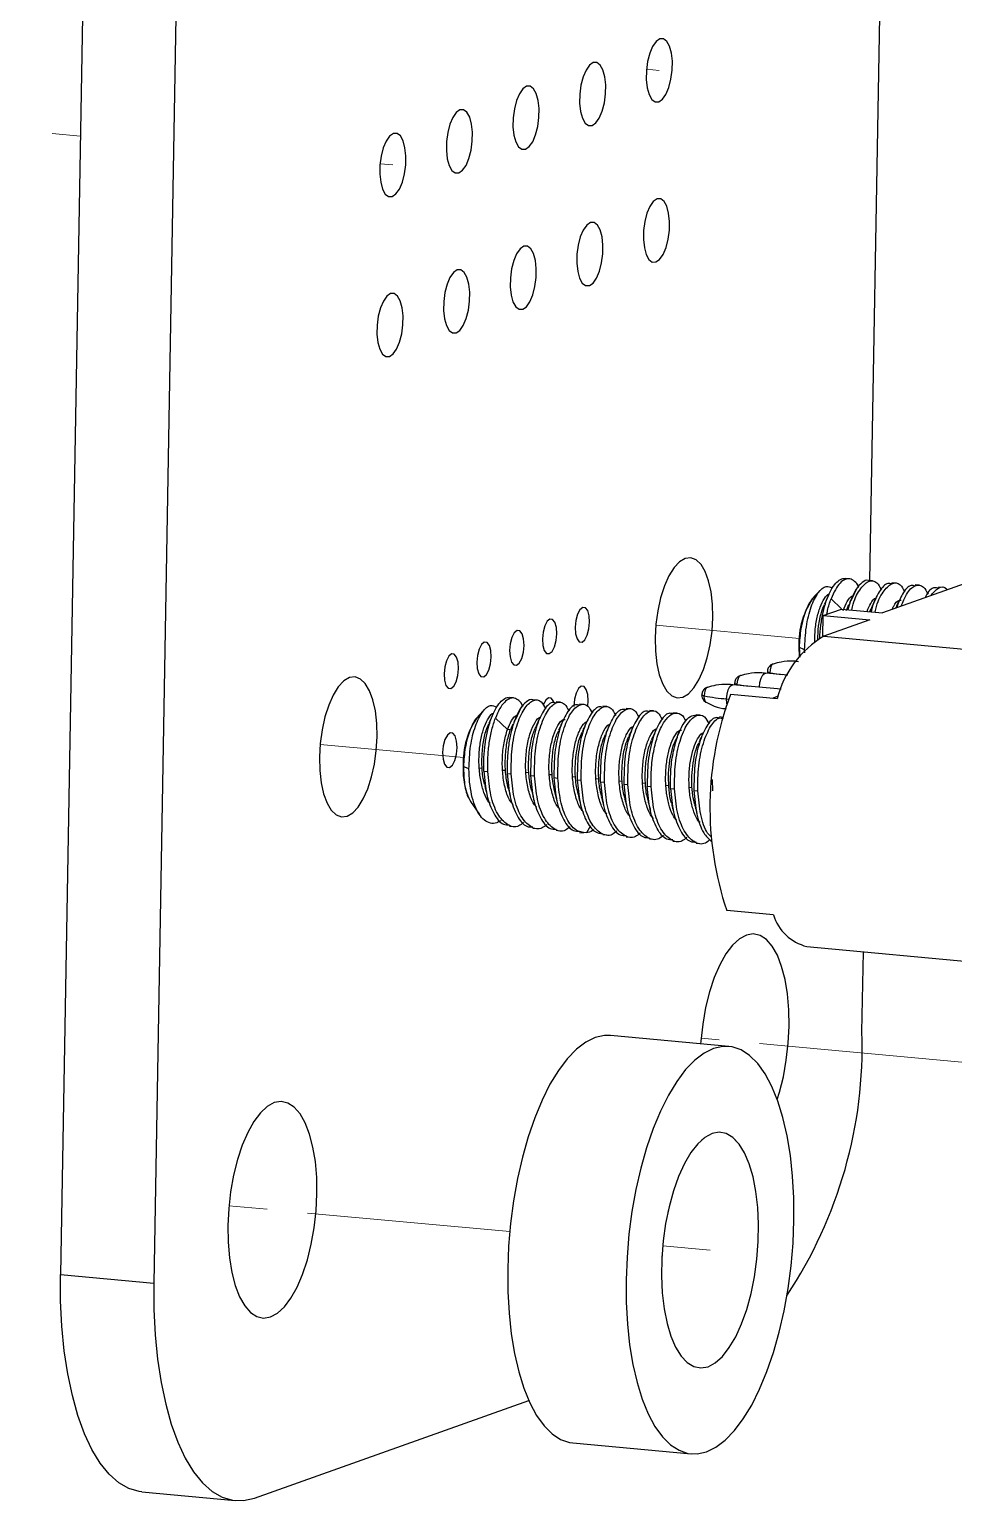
# Model space of a CAD drawing. Header units: millimetres. Extents: x 0 to 205, y 0 to 292.
# Drawn here: x 65.39 to 94.29, y 122.56 to 168.58 of the extents above; entities that cross this region are included whole.
import ezdxf

# ---------------------------------------------------------------- set-up
doc = ezdxf.new("R2010")
doc.units = ezdxf.units.MM
doc.linetypes.add('PHANTOM', pattern=[12.7, 6.35, -1.27, 1.27, -1.27, 1.27, -1.27])

msp = doc.modelspace()

# ---------------------------------------------------------------- linework, layer by layer
at = {"color": 7, "linetype": 'Continuous', "lineweight": 25}
for p, q in [((91.67, 151.334), (92.249, 184.538)), ((67.187, 176.941), (66.362, 129.625)), ((70.105, 176.672), (69.28, 129.356)), ((96.824, 152.018), (92.067, 150.328)), ((90.121, 151.032), (89.93, 150.839)), ((91.022, 151.393), (90.9, 151.405)), ((91.266, 151.102), (91.072, 150.701)), ((91.752, 151.326), (91.63, 151.337)), ((92.481, 151.259), (92.359, 151.27)), ((93.211, 151.191), (93.089, 151.203)), ((93.94, 151.124), (93.818, 151.135)), ((90.389, 150.904), (90.249, 150.598)), ((90.785, 150.451), (90.458, 150.764)), ((91.005, 150.574), (90.925, 150.396)), ((91.065, 150.708), (90.98, 150.429)), ((91.066, 150.708), (91.038, 150.647)), ((90.199, 149.585), (90.21, 150.243)), ((90.21, 150.243), (90.784, 150.447)), ((90.21, 150.243), (91.669, 150.108)), ((91.669, 150.108), (90.234, 149.598)), ((90.784, 150.447), (92.067, 150.328)), ((91.674, 150.365), (91.699, 150.42)), ((90.234, 149.598), (97.529, 148.926)), ((89.631, 149.173), (89.454, 149.254)), ((89.454, 149.254), (89.462, 148.961)), ((89.459, 149.252), (89.48, 148.945)), ((89.636, 149.077), (89.631, 149.173)), ((89.1, 148.381), (88.412, 148.444)), ((88.54, 148.432), (88.54, 148.455)), ((88.774, 147.639), (87.315, 147.773)), ((88.893, 147.941), (87.387, 148.08)), ((87.515, 148.068), (87.515, 148.091)), ((79.623, 147.303), (79.432, 147.11)), ((80.525, 147.664), (80.402, 147.675)), ((80.768, 147.373), (80.574, 146.971)), ((81.254, 147.597), (81.132, 147.608)), ((81.984, 147.529), (81.861, 147.541)), ((82.713, 147.462), (82.591, 147.474)), ((83.443, 147.395), (83.321, 147.406)), ((84.172, 147.328), (84.05, 147.339)), ((87.191, 147.635), (87.262, 147.628)), ((88.804, 147.718), (88.619, 147.653)), ((79.891, 147.174), (79.752, 146.869)), ((80.336, 146.675), (79.96, 147.035)), ((80.508, 146.844), (80.428, 146.667)), ((80.568, 146.979), (80.541, 146.918)), ((84.902, 147.26), (84.78, 147.272)), ((85.631, 147.193), (85.509, 147.204)), ((85.914, 146.934), (85.898, 146.987)), ((86.361, 147.126), (86.239, 147.137)), ((87.085, 147.059), (86.968, 147.07)), ((80.427, 146.666), (80.336, 146.675)), ((79.134, 145.444), (78.957, 145.525)), ((79.454, 145.477), (79.546, 145.469)), ((79.602, 145.374), (79.725, 145.362)), ((80.184, 145.41), (80.275, 145.402)), ((80.332, 145.306), (80.454, 145.295)), ((80.913, 145.343), (81.004, 145.334)), ((81.061, 145.239), (81.184, 145.228)), ((81.643, 145.275), (81.734, 145.267)), ((81.791, 145.172), (81.913, 145.161)), ((82.372, 145.208), (82.464, 145.2)), ((82.52, 145.105), (82.643, 145.093)), ((83.101, 145.141), (83.193, 145.132)), ((83.25, 145.037), (83.372, 145.026)), ((83.831, 145.074), (83.923, 145.065)), ((84.56, 145.006), (84.652, 144.998)), ((86.755, 144.762), (86.745, 145.117)), ((80.427, 144.568), (80.438, 144.527)), ((83.98, 144.97), (84.102, 144.959)), ((84.709, 144.903), (84.831, 144.891)), ((85.29, 144.939), (85.382, 144.931)), ((85.439, 144.835), (85.561, 144.824)), ((86.019, 144.872), (86.111, 144.863)), ((86.168, 144.768), (86.29, 144.757)), ((79.185, 144.425), (79.463, 144.015)), ((81.157, 144.502), (81.17, 144.448)), ((84.804, 144.165), (84.814, 144.125)), ((80.4, 143.659), (80.522, 143.647)), ((82.938, 143.664), (82.806, 143.448)), ((86.264, 144.03), (86.265, 144.025)), ((81.129, 143.591), (81.252, 143.58)), ((81.859, 143.524), (81.981, 143.513)), ((82.588, 143.457), (82.711, 143.445)), ((83.318, 143.39), (83.44, 143.378)), ((84.048, 143.322), (84.17, 143.311)), ((84.777, 143.255), (84.899, 143.244)), ((85.507, 143.188), (85.629, 143.176)), ((86.236, 143.12), (86.358, 143.109)), ((88.656, 140.878), (87.197, 141.012)), ((89.7, 139.889), (96.995, 139.216)), ((91.424, 137.222), (91.467, 139.726)), ((87.26, 136.764), (83.558, 137.105)), ((66.362, 129.625), (69.28, 129.356)), ((72.423, 122.635), (81.004, 125.683)), ((82.383, 124.359), (86.085, 124.018)), ((68.908, 122.824), (71.826, 122.555))]:
    msp.add_line(p, q, dxfattribs=at)
at = {"color": 7, "linetype": 'PHANTOM', "lineweight": 18}
for p, q in [((84.685, 167.336), (85.085, 167.299)), ((55.979, 166.254), (66.983, 165.24)), ((76.353, 164.376), (76.753, 164.339)), ((89.469, 149.528), (84.977, 149.942)), ((78.972, 145.799), (74.48, 146.213)), ((94.547, 136.27), (86.39, 137.022)), ((80.41, 130.968), (71.628, 131.778)), ((86.673, 130.391), (85.192, 130.527))]:
    msp.add_line(p, q, dxfattribs=at)
at = {"color": 7, "linetype": 'Continuous', "lineweight": 25, "flags": 128}
for points in [[(85.068, 166.313), (85.184, 166.394), (85.293, 166.548), (85.384, 166.763), (85.451, 167.022), (85.489, 167.303), (85.494, 167.583), (85.465, 167.841), (85.406, 168.055), (85.321, 168.207), (85.217, 168.286), (85.103, 168.285), (84.986, 168.204), (84.878, 168.049), (84.787, 167.834), (84.719, 167.576), (84.682, 167.295), (84.677, 167.014), (84.705, 166.757), (84.764, 166.543), (84.849, 166.391), (84.953, 166.312), (85.068, 166.313)], [(82.985, 165.573), (83.101, 165.654), (83.209, 165.808), (83.301, 166.023), (83.368, 166.282), (83.406, 166.563), (83.411, 166.843), (83.382, 167.101), (83.323, 167.314), (83.238, 167.467), (83.134, 167.546), (83.019, 167.545), (82.903, 167.464), (82.795, 167.309), (82.704, 167.094), (82.636, 166.836), (82.599, 166.555), (82.594, 166.274), (82.622, 166.017), (82.681, 165.803), (82.766, 165.651), (82.87, 165.572), (82.985, 165.573)], [(80.902, 164.833), (81.018, 164.914), (81.126, 165.068), (81.218, 165.283), (81.285, 165.542), (81.323, 165.823), (81.327, 166.103), (81.299, 166.361), (81.24, 166.574), (81.155, 166.727), (81.051, 166.806), (80.936, 166.805), (80.82, 166.724), (80.712, 166.569), (80.62, 166.354), (80.553, 166.096), (80.516, 165.815), (80.511, 165.534), (80.539, 165.277), (80.598, 165.063), (80.683, 164.911), (80.787, 164.832), (80.902, 164.833)], [(78.819, 164.093), (78.935, 164.174), (79.043, 164.328), (79.135, 164.543), (79.202, 164.802), (79.239, 165.083), (79.244, 165.363), (79.216, 165.621), (79.157, 165.834), (79.072, 165.987), (78.968, 166.066), (78.853, 166.065), (78.737, 165.984), (78.629, 165.829), (78.537, 165.614), (78.47, 165.356), (78.433, 165.075), (78.428, 164.794), (78.456, 164.537), (78.515, 164.323), (78.6, 164.171), (78.704, 164.092), (78.819, 164.093)], [(76.736, 163.353), (76.852, 163.434), (76.96, 163.588), (77.052, 163.803), (77.119, 164.062), (77.156, 164.343), (77.161, 164.623), (77.133, 164.881), (77.074, 165.094), (76.989, 165.247), (76.885, 165.326), (76.77, 165.325), (76.654, 165.244), (76.546, 165.089), (76.454, 164.874), (76.387, 164.616), (76.349, 164.335), (76.345, 164.054), (76.373, 163.797), (76.432, 163.583), (76.517, 163.431), (76.621, 163.352), (76.736, 163.353)], [(84.981, 161.306), (85.097, 161.386), (85.205, 161.541), (85.297, 161.756), (85.364, 162.014), (85.401, 162.295), (85.406, 162.576), (85.378, 162.833), (85.319, 163.047), (85.234, 163.199), (85.13, 163.278), (85.015, 163.277), (84.899, 163.196), (84.791, 163.042), (84.699, 162.827), (84.632, 162.568), (84.595, 162.287), (84.59, 162.007), (84.618, 161.749), (84.677, 161.536), (84.762, 161.383), (84.866, 161.304), (84.981, 161.306)], [(82.898, 160.565), (83.014, 160.646), (83.122, 160.801), (83.214, 161.016), (83.281, 161.274), (83.318, 161.555), (83.323, 161.836), (83.295, 162.093), (83.236, 162.307), (83.151, 162.459), (83.047, 162.538), (82.932, 162.537), (82.816, 162.456), (82.708, 162.302), (82.616, 162.087), (82.549, 161.828), (82.511, 161.547), (82.507, 161.267), (82.535, 161.009), (82.594, 160.796), (82.679, 160.643), (82.783, 160.564), (82.898, 160.565)], [(80.815, 159.825), (80.931, 159.906), (81.039, 160.061), (81.13, 160.276), (81.198, 160.534), (81.235, 160.815), (81.24, 161.096), (81.212, 161.353), (81.153, 161.567), (81.068, 161.719), (80.964, 161.798), (80.849, 161.797), (80.733, 161.716), (80.625, 161.562), (80.533, 161.347), (80.466, 161.088), (80.428, 160.807), (80.423, 160.527), (80.452, 160.269), (80.511, 160.056), (80.596, 159.903), (80.7, 159.824), (80.815, 159.825)], [(78.731, 159.085), (78.848, 159.166), (78.956, 159.321), (79.047, 159.536), (79.115, 159.794), (79.152, 160.075), (79.157, 160.356), (79.129, 160.613), (79.07, 160.827), (78.985, 160.979), (78.881, 161.058), (78.766, 161.057), (78.65, 160.976), (78.541, 160.822), (78.45, 160.607), (78.383, 160.348), (78.345, 160.067), (78.34, 159.787), (78.369, 159.529), (78.428, 159.316), (78.513, 159.163), (78.617, 159.084), (78.731, 159.085)], [(76.648, 158.345), (76.765, 158.426), (76.873, 158.581), (76.964, 158.796), (77.031, 159.054), (77.069, 159.335), (77.074, 159.616), (77.046, 159.873), (76.987, 160.087), (76.902, 160.239), (76.798, 160.318), (76.683, 160.317), (76.567, 160.236), (76.458, 160.082), (76.367, 159.867), (76.3, 159.608), (76.262, 159.327), (76.257, 159.047), (76.285, 158.789), (76.344, 158.576), (76.429, 158.423), (76.534, 158.344), (76.648, 158.345)], [(85.819, 147.692), (85.996, 147.797), (86.167, 147.98), (86.327, 148.236), (86.468, 148.554), (86.586, 148.923), (86.676, 149.327), (86.735, 149.752), (86.759, 150.182), (86.749, 150.598), (86.705, 150.987), (86.628, 151.332), (86.522, 151.621), (86.39, 151.842), (86.237, 151.987), (86.07, 152.051), (85.895, 152.03), (85.718, 151.926), (85.547, 151.742), (85.387, 151.486), (85.246, 151.168), (85.128, 150.799), (85.038, 150.395), (84.98, 149.97), (84.955, 149.541), (84.965, 149.124), (85.009, 148.735), (85.086, 148.39), (85.192, 148.101), (85.324, 147.88), (85.477, 147.735), (85.644, 147.672), (85.819, 147.692)], [(81.646, 149.051), (81.733, 149.123), (81.808, 149.266), (81.86, 149.459), (81.881, 149.673), (81.867, 149.874), (81.821, 150.033), (81.75, 150.124), (81.664, 150.135), (81.577, 150.063), (81.502, 149.92), (81.45, 149.726), (81.429, 149.513), (81.443, 149.311), (81.489, 149.153), (81.56, 149.061), (81.646, 149.051)], [(82.671, 149.415), (82.758, 149.487), (82.833, 149.63), (82.885, 149.824), (82.906, 150.037), (82.892, 150.238), (82.846, 150.397), (82.775, 150.489), (82.69, 150.499), (82.603, 150.427), (82.527, 150.284), (82.475, 150.09), (82.455, 149.877), (82.468, 149.675), (82.514, 149.517), (82.585, 149.425), (82.671, 149.415)], [(80.62, 148.686), (80.707, 148.758), (80.783, 148.902), (80.835, 149.095), (80.855, 149.309), (80.842, 149.51), (80.796, 149.669), (80.725, 149.76), (80.639, 149.771), (80.552, 149.699), (80.477, 149.555), (80.425, 149.362), (80.404, 149.149), (80.418, 148.947), (80.464, 148.789), (80.535, 148.697), (80.62, 148.686)], [(79.595, 148.322), (79.682, 148.394), (79.757, 148.538), (79.809, 148.731), (79.83, 148.945), (79.817, 149.146), (79.771, 149.304), (79.7, 149.396), (79.614, 149.407), (79.527, 149.335), (79.452, 149.191), (79.4, 148.998), (79.379, 148.784), (79.393, 148.583), (79.439, 148.424), (79.51, 148.333), (79.595, 148.322)], [(78.57, 147.958), (78.657, 148.03), (78.732, 148.174), (78.784, 148.367), (78.805, 148.58), (78.792, 148.782), (78.746, 148.94), (78.675, 149.032), (78.589, 149.042), (78.502, 148.971), (78.427, 148.827), (78.375, 148.634), (78.354, 148.42), (78.368, 148.219), (78.413, 148.06), (78.484, 147.969), (78.57, 147.958)], [(88.647, 148.73), (88.644, 148.729), (88.605, 148.697), (88.572, 148.634), (88.549, 148.549), (88.54, 148.455)], [(75.397, 148.3), (75.221, 148.196), (75.049, 148.013), (74.89, 147.757), (74.748, 147.439), (74.63, 147.07), (74.541, 146.666), (74.482, 146.241), (74.457, 145.811), (74.467, 145.394), (74.512, 145.006), (74.588, 144.661), (74.695, 144.372), (74.827, 144.151), (74.979, 144.006), (75.146, 143.942), (75.322, 143.963), (75.498, 144.067), (75.67, 144.251), (75.829, 144.507), (75.971, 144.825), (76.089, 145.193), (76.179, 145.598), (76.237, 146.023), (76.262, 146.452), (76.252, 146.869), (76.208, 147.258), (76.131, 147.603), (76.024, 147.892), (75.892, 148.113), (75.74, 148.258), (75.573, 148.321), (75.397, 148.3)], [(87.622, 148.366), (87.619, 148.365), (87.58, 148.333), (87.547, 148.27), (87.524, 148.185), (87.515, 148.091)], [(88.216, 147.999), (88.231, 148.15), (88.268, 148.287), (88.321, 148.389), (88.383, 148.44), (88.412, 148.444)], [(88.54, 148.455), (88.515, 148.46), (88.494, 148.466), (88.479, 148.472), (88.469, 148.478), (88.465, 148.485), (88.465, 148.486)], [(82.849, 147.406), (82.863, 147.573), (82.849, 147.774), (82.803, 147.933), (82.732, 148.024), (82.647, 148.035), (82.56, 147.963), (82.484, 147.819), (82.432, 147.626), (82.412, 147.412), (82.412, 147.403)], [(86.49, 147.726), (86.465, 147.732), (86.444, 147.737), (86.429, 147.743), (86.419, 147.75), (86.414, 147.756), (86.414, 147.758)], [(86.597, 148.002), (86.593, 148.001), (86.555, 147.969), (86.522, 147.906), (86.499, 147.821), (86.49, 147.726)], [(87.191, 147.635), (87.206, 147.786), (87.243, 147.923), (87.296, 148.025), (87.358, 148.076), (87.387, 148.08)], [(87.515, 148.091), (87.49, 148.096), (87.469, 148.101), (87.454, 148.108), (87.444, 148.114), (87.44, 148.12), (87.439, 148.122)], [(81.798, 147.519), (81.778, 147.568), (81.707, 147.66), (81.621, 147.671), (81.534, 147.599), (81.459, 147.455), (81.455, 147.444)], [(86.553, 147.524), (86.547, 147.527), (86.516, 147.568), (86.496, 147.638), (86.49, 147.726)], [(87.206, 147.463), (87.201, 147.492), (87.191, 147.635)], [(78.527, 145.494), (78.614, 145.566), (78.689, 145.709), (78.741, 145.902), (78.762, 146.116), (78.749, 146.317), (78.703, 146.476), (78.632, 146.567), (78.546, 146.578), (78.459, 146.506), (78.384, 146.363), (78.332, 146.169), (78.311, 145.956), (78.325, 145.754), (78.37, 145.596), (78.442, 145.504), (78.527, 145.494)], [(88.775, 135.104), (88.844, 135.328), (88.966, 135.817), (89.058, 136.332), (89.118, 136.862), (89.144, 137.392), (89.136, 137.91), (89.094, 138.404), (89.019, 138.86), (88.912, 139.268), (88.777, 139.617), (88.617, 139.899), (88.435, 140.108), (88.237, 140.237), (88.026, 140.285), (87.809, 140.248), (87.59, 140.13), (87.375, 139.931), (87.169, 139.658), (86.978, 139.317), (86.806, 138.917), (86.657, 138.466), (86.534, 137.977), (86.442, 137.461), (86.382, 136.932), (86.376, 136.845)], [(83.558, 137.105), (83.373, 137.106), (83.08, 137.041), (82.786, 136.897), (82.493, 136.675), (82.207, 136.379), (81.931, 136.012), (81.667, 135.578), (81.42, 135.083), (81.192, 134.534), (80.987, 133.937), (80.807, 133.299), (80.653, 132.63), (80.529, 131.936), (80.436, 131.227), (80.375, 130.512), (80.346, 129.8), (80.35, 129.099), (80.387, 128.419), (80.457, 127.769), (80.558, 127.155), (80.69, 126.586), (80.85, 126.07), (81.037, 125.612), (81.248, 125.218), (81.481, 124.894), (81.732, 124.644), (82, 124.469), (82.279, 124.374), (82.383, 124.359)], [(86.563, 124.082), (86.857, 124.226), (87.149, 124.448), (87.435, 124.744), (87.712, 125.111), (87.976, 125.545), (88.223, 126.04), (88.45, 126.589), (88.656, 127.186), (88.836, 127.824), (88.989, 128.494), (89.113, 129.187), (89.207, 129.896), (89.268, 130.611), (89.297, 131.323), (89.293, 132.024), (89.256, 132.704), (89.186, 133.354), (89.085, 133.968), (88.953, 134.537), (88.793, 135.053), (88.606, 135.511), (88.395, 135.905), (88.162, 136.229), (87.91, 136.479), (87.643, 136.654), (87.364, 136.749), (87.076, 136.764), (86.783, 136.7), (86.488, 136.556), (86.196, 136.334), (85.91, 136.038), (85.633, 135.67), (85.369, 135.237), (85.122, 134.742), (84.895, 134.193), (84.689, 133.595), (84.509, 132.958), (84.356, 132.288), (84.232, 131.595), (84.138, 130.886), (84.077, 130.171), (84.048, 129.459), (84.052, 128.758), (84.089, 128.078), (84.159, 127.427), (84.26, 126.814), (84.392, 126.245), (84.552, 125.728), (84.739, 125.271), (84.95, 124.877), (85.183, 124.553), (85.435, 124.302), (85.702, 124.128), (85.981, 124.033), (86.269, 124.017), (86.563, 124.082)], [(72.93, 128.301), (73.148, 128.42), (73.363, 128.618), (73.569, 128.891), (73.76, 129.232), (73.933, 129.633), (74.082, 130.083), (74.204, 130.572), (74.296, 131.088), (74.356, 131.618), (74.382, 132.148), (74.374, 132.666), (74.332, 133.159), (74.257, 133.616), (74.15, 134.023), (74.015, 134.373), (73.855, 134.655), (73.673, 134.864), (73.474, 134.993), (73.264, 135.04), (73.046, 135.004), (72.828, 134.885), (72.613, 134.687), (72.407, 134.414), (72.216, 134.073), (72.043, 133.672), (71.894, 133.222), (71.772, 132.733), (71.68, 132.217), (71.62, 131.688), (71.594, 131.157), (71.602, 130.639), (71.644, 130.146), (71.719, 129.69), (71.826, 129.282), (71.961, 128.933), (72.121, 128.65), (72.303, 128.442), (72.502, 128.312), (72.712, 128.265), (72.93, 128.301)], [(86.609, 126.744), (86.836, 126.865), (87.059, 127.064), (87.274, 127.339), (87.475, 127.681), (87.658, 128.084), (87.819, 128.538), (87.955, 129.034), (88.062, 129.56), (88.138, 130.105), (88.181, 130.656), (88.19, 131.201), (88.166, 131.728), (88.108, 132.225), (88.018, 132.681), (87.898, 133.086), (87.751, 133.431), (87.58, 133.708), (87.388, 133.911), (87.18, 134.035), (86.962, 134.078), (86.736, 134.038), (86.509, 133.917), (86.286, 133.717), (86.072, 133.443), (85.87, 133.101), (85.687, 132.698), (85.526, 132.243), (85.39, 131.748), (85.283, 131.222), (85.207, 130.677), (85.164, 130.126), (85.155, 129.581), (85.179, 129.054), (85.237, 128.557), (85.327, 128.1), (85.447, 127.695), (85.594, 127.351), (85.765, 127.074), (85.957, 126.871), (86.165, 126.747), (86.384, 126.704), (86.609, 126.744)], [(68.908, 122.824), (68.826, 122.834), (68.498, 122.93), (68.183, 123.112), (67.883, 123.378), (67.603, 123.725), (67.345, 124.15), (67.113, 124.647), (66.908, 125.212), (66.733, 125.838), (66.59, 126.518), (66.48, 127.245), (66.405, 128.011), (66.366, 128.807), (66.362, 129.625)], [(69.28, 129.356), (69.284, 128.538), (69.323, 127.742), (69.398, 126.976), (69.508, 126.249), (69.651, 125.569), (69.826, 124.943), (70.031, 124.378), (70.264, 123.881), (70.521, 123.456), (70.801, 123.109), (71.101, 122.843), (71.416, 122.661), (71.744, 122.565), (72.081, 122.557), (72.423, 122.635)]]:
    msp.add_lwpolyline(points, dxfattribs=at)
at = {"color": 7, "linetype": 'PHANTOM', "lineweight": 18, "flags": 128}
for points in [[(85.068, 166.313), (85.184, 166.394), (85.293, 166.548), (85.384, 166.763), (85.451, 167.022), (85.489, 167.303), (85.494, 167.583), (85.465, 167.841), (85.406, 168.055), (85.321, 168.207), (85.217, 168.286), (85.103, 168.285), (84.986, 168.204), (84.878, 168.049), (84.787, 167.834), (84.719, 167.576), (84.682, 167.295), (84.677, 167.014), (84.705, 166.757), (84.764, 166.543), (84.849, 166.391), (84.953, 166.312), (85.068, 166.313)], [(76.736, 163.353), (76.852, 163.434), (76.96, 163.588), (77.052, 163.803), (77.119, 164.062), (77.156, 164.343), (77.161, 164.623), (77.133, 164.881), (77.074, 165.094), (76.989, 165.247), (76.885, 165.326), (76.77, 165.325), (76.654, 165.244), (76.546, 165.089), (76.454, 164.874), (76.387, 164.616), (76.349, 164.335), (76.345, 164.054), (76.373, 163.797), (76.432, 163.583), (76.517, 163.431), (76.621, 163.352), (76.736, 163.353)], [(86.609, 126.744), (86.836, 126.865), (87.059, 127.064), (87.274, 127.339), (87.475, 127.681), (87.658, 128.084), (87.819, 128.538), (87.955, 129.034), (88.062, 129.56), (88.138, 130.105), (88.181, 130.656), (88.19, 131.201), (88.166, 131.728), (88.108, 132.225), (88.018, 132.681), (87.898, 133.086), (87.751, 133.431), (87.58, 133.708), (87.388, 133.911), (87.18, 134.035), (86.962, 134.078), (86.736, 134.038), (86.509, 133.917), (86.286, 133.717), (86.072, 133.443), (85.87, 133.101), (85.687, 132.698), (85.526, 132.243), (85.39, 131.748), (85.283, 131.222), (85.207, 130.677), (85.164, 130.126), (85.155, 129.581), (85.179, 129.054), (85.237, 128.557), (85.327, 128.1), (85.447, 127.695), (85.594, 127.351), (85.765, 127.074), (85.957, 126.871), (86.165, 126.747), (86.384, 126.704), (86.609, 126.744)]]:
    msp.add_lwpolyline(points, dxfattribs=at)
at = {"color": 7, "linetype": 'Continuous', "lineweight": 25}
for centre, radius, start, end in [((91.872, 149.392), 2.422, 143.3185, 183.2742), ((91.841, 146.876), 3.161, 120.5615, 166.0446), ((89.806, 155.585), 7.242, 259.9331, 263.1068), ((96.715, 144.228), 10.047, 159.3368, 198.6655), ((88.781, 155.221), 7.242, 259.9331, 263.1068), ((87.924, 155.961), 8.358, 260.1224, 264.9735), ((81.375, 145.663), 2.422, 143.3185, 183.2742), ((80.963, 145.368), 2.012, 175.5188, 207.9226), ((90.064, 141.319), 1.476, 197.3919, 255.7194), ((77.341, 136.771), 14.09, 326.4196, 1.8354)]:
    msp.add_arc(centre, radius, start, end, dxfattribs=at)
for points, knots in [([(89.631, 149.173), (89.641, 149.415), (89.661, 149.895), (89.824, 150.539), (90.048, 150.987), (90.294, 151.204), (90.436, 151.135), (90.5, 151.103)], [0, 0, 0, 0, 0.213885, 0.424093, 0.630624, 0.833478, 1, 1, 1, 1]), ([(90.101, 149.52), (90.101, 149.522), (90.101, 149.666), (90.135, 149.95), (90.202, 150.347), (90.302, 150.702), (90.425, 150.998), (90.564, 151.224), (90.713, 151.361), (90.827, 151.418), (90.887, 151.4), (90.899, 151.396)], [0, 0, 0, 0, 0.002453, 0.139927, 0.2774, 0.414874, 0.552347, 0.68982, 0.827294, 0.964767, 1, 1, 1, 1]), ([(91.32, 151.129), (91.319, 151.132), (91.285, 151.221), (91.193, 151.32), (91.051, 151.407), (90.895, 151.387), (90.738, 151.271), (90.587, 151.068), (90.501, 150.865), (90.458, 150.764)], [0, 0, 0, 0, 0.005689, 0.171408, 0.337126, 0.502845, 0.668563, 0.834282, 1, 1, 1, 1]), ([(91.629, 151.335), (91.627, 151.336), (91.564, 151.367), (91.425, 151.285), (91.23, 151.087), (91.12, 150.835), (91.065, 150.708)], [0, 0, 0, 0, 0.012077, 0.341384, 0.670692, 1, 1, 1, 1]), ([(91.106, 150.417), (91.112, 150.449), (91.164, 150.72), (91.352, 151.076), (91.621, 151.351), (91.874, 151.345), (91.986, 151.135), (92.031, 151.052)], [0, 0, 0, 0, 0.035452, 0.298744, 0.562037, 0.825329, 1, 1, 1, 1]), ([(92.355, 151.232), (92.314, 151.244), (92.185, 151.282), (91.958, 151.007), (91.772, 150.664), (91.719, 150.393), (91.713, 150.361)], [0, 0, 0, 0, 0.179717, 0.563988, 0.948259, 1, 1, 1, 1]), ([(91.835, 150.35), (91.842, 150.382), (91.894, 150.652), (92.082, 151.008), (92.351, 151.284), (92.604, 151.277), (92.716, 151.068), (92.76, 150.984)], [0, 0, 0, 0, 0.035452, 0.298744, 0.562037, 0.825329, 1, 1, 1, 1]), ([(93.085, 151.165), (93.044, 151.176), (92.915, 151.213), (92.694, 150.981), (92.562, 150.638), (92.503, 150.483)], [0, 0, 0, 0, 0.2043128, 0.641173, 1, 1, 1, 1]), ([(92.653, 150.536), (92.704, 150.669), (92.828, 150.993), (93.084, 151.209), (93.333, 151.211), (93.445, 151.001), (93.49, 150.917)], [0, 0, 0, 0, 0.207736, 0.505198, 0.80266, 1, 1, 1, 1]), ([(93.814, 151.097), (93.774, 151.108), (93.646, 151.142), (93.488, 151.011), (93.406, 150.817), (93.399, 150.801)], [0, 0, 0, 0, 0.300622, 0.943409, 1, 1, 1, 1]), ([(93.567, 150.861), (93.647, 150.955), (93.816, 151.151), (94.012, 151.173), (94.087, 151.054), (94.091, 151.047)], [0, 0, 0, 0, 0.460866, 0.968327, 1, 1, 1, 1]), ([(90.023, 150.893), (89.97, 150.857), (89.835, 150.768), (89.65, 150.387), (89.497, 149.848), (89.472, 149.45), (89.459, 149.252)], [0, 0, 0, 0, 0.180332, 0.453555, 0.726777, 1, 1, 1, 1]), ([(89.951, 149.411), (89.951, 149.511), (89.949, 149.763), (90.007, 150.148), (90.11, 150.521), (90.245, 150.784), (90.349, 150.917), (90.4, 150.923), (90.402, 150.923)], [0, 0, 0, 0, 0.140286, 0.353533, 0.566676, 0.779946, 0.993066, 1, 1, 1, 1]), ([(90.04, 149.476), (90.046, 149.622), (90.059, 149.931), (90.14, 150.325), (90.219, 150.51), (90.253, 150.587)], [0, 0, 0, 0, 0.340463, 0.721436, 1, 1, 1, 1]), ([(90.324, 150.283), (90.332, 150.323), (90.364, 150.503), (90.417, 150.65), (90.458, 150.764)], [0, 0, 0, 0, 0.223499, 1, 1, 1, 1]), ([(90.833, 150.404), (90.875, 150.504), (90.959, 150.702), (91.073, 150.844), (91.134, 150.852), (91.146, 150.854)], [0, 0, 0, 0, 0.449002, 0.897549, 1, 1, 1, 1]), ([(91.582, 150.373), (91.619, 150.461), (91.701, 150.659), (91.812, 150.792), (91.872, 150.792), (91.878, 150.792)], [0, 0, 0, 0, 0.419779, 0.944365, 1, 1, 1, 1]), ([(91.853, 150.78), (91.846, 150.764), (91.833, 150.735), (91.794, 150.648), (91.746, 150.545), (91.71, 150.467), (91.693, 150.428)], [0, 0, 0, 0, 0.299661, 0.552361, 0.779458, 1, 1, 1, 1]), ([(92.37, 150.436), (92.385, 150.471), (92.445, 150.616), (92.546, 150.725), (92.622, 150.724), (92.644, 150.724)], [0, 0, 0, 0, 0.183006, 0.765428, 1, 1, 1, 1]), ([(92.578, 150.703), (92.555, 150.652), (92.521, 150.577), (92.484, 150.498), (92.473, 150.472)], [0, 0, 0, 0, 0.6767113, 1, 1, 1, 1]), ([(88.645, 148.729), (88.622, 148.72), (88.578, 148.703), (88.527, 148.656), (88.492, 148.604), (88.469, 148.546), (88.467, 148.506), (88.466, 148.486)], [0, 0, 0, 0, 0.230098, 0.437082, 0.62675, 0.81533, 1, 1, 1, 1]), ([(89.436, 148.799), (89.384, 148.806), (89.206, 148.83), (88.935, 148.806), (88.731, 148.748), (88.647, 148.724)], [0, 0, 0, 0, 0.196461, 0.670569, 1, 1, 1, 1]), ([(87.62, 148.365), (87.597, 148.356), (87.552, 148.338), (87.502, 148.292), (87.466, 148.239), (87.444, 148.182), (87.442, 148.142), (87.441, 148.122)], [0, 0, 0, 0, 0.230098, 0.437082, 0.62675, 0.81533, 1, 1, 1, 1]), ([(88.411, 148.435), (88.359, 148.442), (88.181, 148.466), (87.91, 148.441), (87.706, 148.384), (87.622, 148.36)], [0, 0, 0, 0, 0.196461, 0.670569, 1, 1, 1, 1]), ([(88.466, 148.486), (88.466, 148.48), (88.463, 148.465), (88.468, 148.449), (88.47, 148.439)], [0, 0, 0, 0, 0.343878, 1, 1, 1, 1]), ([(86.416, 147.758), (86.415, 147.752), (86.412, 147.724), (86.426, 147.666), (86.462, 147.596), (86.509, 147.546), (86.543, 147.532), (86.552, 147.529)], [0, 0, 0, 0, 0.058238, 0.304492, 0.606771, 0.896973, 1, 1, 1, 1]), ([(86.595, 148.001), (86.571, 147.992), (86.527, 147.974), (86.477, 147.928), (86.441, 147.875), (86.419, 147.818), (86.417, 147.778), (86.416, 147.758)], [0, 0, 0, 0, 0.230098, 0.437082, 0.62675, 0.81533, 1, 1, 1, 1]), ([(87.386, 148.071), (87.334, 148.078), (87.156, 148.102), (86.884, 148.077), (86.681, 148.019), (86.597, 147.996)], [0, 0, 0, 0, 0.196461, 0.670569, 1, 1, 1, 1]), ([(87.441, 148.122), (87.44, 148.116), (87.438, 148.1), (87.442, 148.085), (87.445, 148.074)], [0, 0, 0, 0, 0.343878, 1, 1, 1, 1]), ([(79.134, 145.444), (79.144, 145.686), (79.163, 146.166), (79.326, 146.81), (79.55, 147.258), (79.796, 147.475), (79.939, 147.405), (80.003, 147.374)], [0, 0, 0, 0, 0.213885, 0.424093, 0.630624, 0.833478, 1, 1, 1, 1]), ([(79.602, 145.374), (79.6, 145.515), (79.596, 145.799), (79.635, 146.221), (79.705, 146.618), (79.805, 146.973), (79.927, 147.268), (80.067, 147.494), (80.215, 147.632), (80.33, 147.689), (80.389, 147.67), (80.401, 147.667)], [0, 0, 0, 0, 0.12112, 0.24224, 0.363359, 0.484479, 0.605599, 0.726719, 0.847838, 0.968958, 1, 1, 1, 1]), ([(80.822, 147.399), (80.821, 147.402), (80.787, 147.492), (80.695, 147.591), (80.553, 147.678), (80.397, 147.658), (80.241, 147.542), (80.09, 147.338), (80.004, 147.136), (79.961, 147.035)], [0, 0, 0, 0, 0.005689, 0.171408, 0.337126, 0.502845, 0.668563, 0.834282, 1, 1, 1, 1]), ([(80.454, 145.295), (80.456, 145.559), (80.459, 146.087), (80.615, 146.814), (80.848, 147.355), (81.126, 147.62), (81.376, 147.616), (81.489, 147.406), (81.533, 147.322)], [0, 0, 0, 0, 0.176572, 0.353144, 0.529716, 0.706288, 0.88286, 1, 1, 1, 1]), ([(81.132, 147.605), (81.129, 147.606), (81.067, 147.638), (80.928, 147.556), (80.733, 147.358), (80.623, 147.105), (80.568, 146.979)], [0, 0, 0, 0, 0.012077, 0.341384, 0.670692, 1, 1, 1, 1]), ([(81.858, 147.503), (81.817, 147.515), (81.688, 147.552), (81.454, 147.287), (81.222, 146.761), (81.066, 146.03), (81.063, 145.503), (81.061, 145.239)], [0, 0, 0, 0, 0.104682, 0.328511, 0.552341, 0.77617, 1, 1, 1, 1]), ([(81.184, 145.228), (81.185, 145.492), (81.189, 146.019), (81.344, 146.747), (81.578, 147.288), (81.855, 147.552), (82.106, 147.549), (82.218, 147.339), (82.263, 147.255)], [0, 0, 0, 0, 0.176572, 0.353144, 0.529716, 0.706288, 0.88286, 1, 1, 1, 1]), ([(82.587, 147.435), (82.546, 147.447), (82.417, 147.485), (82.183, 147.22), (81.952, 146.694), (81.796, 145.963), (81.793, 145.435), (81.791, 145.172)], [0, 0, 0, 0, 0.104682, 0.328511, 0.552341, 0.77617, 1, 1, 1, 1]), ([(81.913, 145.161), (81.915, 145.424), (81.918, 145.952), (82.074, 146.679), (82.307, 147.221), (82.585, 147.485), (82.835, 147.481), (82.948, 147.271), (82.992, 147.188)], [0, 0, 0, 0, 0.176572, 0.353144, 0.529716, 0.706288, 0.88286, 1, 1, 1, 1]), ([(83.317, 147.368), (83.276, 147.38), (83.147, 147.418), (82.913, 147.152), (82.681, 146.627), (82.525, 145.895), (82.522, 145.368), (82.52, 145.105)], [0, 0, 0, 0, 0.104682, 0.328511, 0.552341, 0.77617, 1, 1, 1, 1]), ([(82.643, 145.093), (82.644, 145.357), (82.648, 145.885), (82.803, 146.612), (83.037, 147.153), (83.314, 147.418), (83.565, 147.414), (83.677, 147.204), (83.722, 147.121)], [0, 0, 0, 0, 0.176572, 0.353144, 0.529716, 0.706288, 0.88286, 1, 1, 1, 1]), ([(83.25, 145.037), (83.252, 145.301), (83.255, 145.828), (83.411, 146.559), (83.642, 147.085), (83.876, 147.35), (84.005, 147.313), (84.046, 147.301)], [0, 0, 0, 0, 0.22383, 0.447659, 0.671489, 0.895318, 1, 1, 1, 1]), ([(83.372, 145.026), (83.374, 145.29), (83.377, 145.818), (83.533, 146.545), (83.766, 147.086), (84.044, 147.35), (84.294, 147.347), (84.407, 147.137), (84.451, 147.053)], [0, 0, 0, 0, 0.176572, 0.353144, 0.529716, 0.706288, 0.88286, 1, 1, 1, 1]), ([(84.102, 144.959), (84.104, 145.223), (84.107, 145.75), (84.262, 146.478), (84.496, 147.019), (84.773, 147.283), (85.024, 147.28), (85.136, 147.07), (85.181, 146.986)], [0, 0, 0, 0, 0.176572, 0.353144, 0.529716, 0.706288, 0.88286, 1, 1, 1, 1]), ([(86.555, 147.532), (86.61, 147.502), (86.771, 147.416), (86.986, 147.346), (87.144, 147.331), (87.181, 147.328)], [0, 0, 0, 0, 0.2866918, 0.8364018, 1, 1, 1, 1]), ([(79.526, 147.164), (79.472, 147.128), (79.337, 147.039), (79.152, 146.658), (79, 146.118), (78.974, 145.721), (78.962, 145.523)], [0, 0, 0, 0, 0.180332, 0.453555, 0.726777, 1, 1, 1, 1]), ([(79.794, 144.371), (79.781, 144.383), (79.704, 144.453), (79.597, 144.696), (79.491, 145.078), (79.442, 145.525), (79.449, 145.985), (79.509, 146.419), (79.613, 146.792), (79.747, 147.055), (79.851, 147.188), (79.902, 147.194), (79.904, 147.194)], [0, 0, 0, 0, 0.025775, 0.14706, 0.268346, 0.389646, 0.510916, 0.632231, 0.753486, 0.874813, 0.996055, 1, 1, 1, 1]), ([(79.63, 144.944), (79.608, 145.031), (79.55, 145.259), (79.53, 145.698), (79.561, 146.184), (79.642, 146.596), (79.721, 146.78), (79.755, 146.858)], [0, 0, 0, 0, 0.141156, 0.371344, 0.601572, 0.831719, 1, 1, 1, 1]), ([(80.336, 146.675), (80.378, 146.775), (80.461, 146.973), (80.576, 147.115), (80.637, 147.123), (80.648, 147.124)], [0, 0, 0, 0, 0.449002, 0.897549, 1, 1, 1, 1]), ([(81.247, 144.255), (81.218, 144.285), (81.121, 144.386), (81.005, 144.707), (80.915, 145.164), (80.897, 145.674), (80.944, 146.169), (81.049, 146.603), (81.195, 146.907), (81.314, 147.063), (81.374, 147.063), (81.38, 147.062)], [0, 0, 0, 0, 0.0558454, 0.188638, 0.3216145, 0.454396, 0.5873792, 0.7201557, 0.8531401, 0.9859182, 1, 1, 1, 1]), ([(81.356, 147.051), (81.348, 147.035), (81.335, 147.006), (81.296, 146.919), (81.248, 146.816), (81.213, 146.737), (81.195, 146.699)], [0, 0, 0, 0, 0.299661, 0.552361, 0.779458, 1, 1, 1, 1]), ([(81.977, 144.185), (81.953, 144.209), (81.859, 144.302), (81.744, 144.609), (81.649, 145.061), (81.625, 145.57), (81.668, 146.067), (81.769, 146.507), (81.913, 146.825), (82.048, 146.997), (82.124, 146.996), (82.146, 146.995)], [0, 0, 0, 0, 0.045612, 0.17445, 0.303477, 0.432325, 0.561341, 0.690206, 0.819206, 0.948091, 1, 1, 1, 1]), ([(82.081, 146.974), (82.057, 146.923), (82.011, 146.821), (81.962, 146.713), (81.937, 146.66)], [0, 0, 0, 0, 0.500391, 1, 1, 1, 1]), ([(82.705, 144.117), (82.686, 144.135), (82.597, 144.22), (82.482, 144.512), (82.383, 144.958), (82.354, 145.465), (82.393, 145.964), (82.489, 146.412), (82.631, 146.735), (82.752, 146.91), (82.816, 146.917), (82.826, 146.918)], [0, 0, 0, 0, 0.037021, 0.171277, 0.305603, 0.439881, 0.574184, 0.708485, 0.842761, 0.977088, 1, 1, 1, 1]), ([(82.813, 146.914), (82.791, 146.864), (82.745, 146.765), (82.697, 146.659), (82.672, 146.606)], [0, 0, 0, 0, 0.500611, 1, 1, 1, 1]), ([(83.44, 144.041), (83.423, 144.056), (83.336, 144.133), (83.222, 144.417), (83.117, 144.855), (83.084, 145.361), (83.117, 145.863), (83.211, 146.314), (83.349, 146.65), (83.469, 146.828), (83.532, 146.841), (83.541, 146.843)], [0, 0, 0, 0, 0.031372, 0.166817, 0.302065, 0.437501, 0.572763, 0.708185, 0.843466, 0.978869, 1, 1, 1, 1]), ([(83.547, 146.856), (83.523, 146.804), (83.477, 146.702), (83.427, 146.593), (83.402, 146.539)], [0, 0, 0, 0, 0.500398, 1, 1, 1, 1]), ([(84.776, 147.234), (84.735, 147.246), (84.606, 147.283), (84.372, 147.018), (84.14, 146.492), (83.984, 145.761), (83.981, 145.234), (83.98, 144.97)], [0, 0, 0, 0, 0.104682, 0.328511, 0.552341, 0.77617, 1, 1, 1, 1]), ([(85.505, 147.166), (85.464, 147.178), (85.335, 147.216), (85.102, 146.95), (84.87, 146.425), (84.714, 145.694), (84.711, 145.166), (84.709, 144.903)], [0, 0, 0, 0, 0.104682, 0.328511, 0.552341, 0.77617, 1, 1, 1, 1]), ([(84.831, 144.891), (84.83, 145.092), (84.828, 145.493), (84.915, 146.074), (85.056, 146.574), (85.242, 146.951), (85.452, 147.175), (85.662, 147.211), (85.817, 147.135), (85.88, 146.999), (85.894, 146.968)], [0, 0, 0, 0, 0.137002, 0.274003, 0.411005, 0.548006, 0.685008, 0.822009, 0.959011, 1, 1, 1, 1]), ([(85.439, 144.835), (85.438, 145.036), (85.435, 145.437), (85.522, 146.018), (85.663, 146.519), (85.849, 146.893), (86.05, 147.117), (86.179, 147.123), (86.238, 147.126)], [0, 0, 0, 0, 0.170705, 0.34141, 0.512115, 0.682819, 0.853524, 1, 1, 1, 1]), ([(85.561, 144.824), (85.563, 145.088), (85.566, 145.616), (85.721, 146.343), (85.955, 146.884), (86.232, 147.149), (86.483, 147.145), (86.595, 146.935), (86.64, 146.851)], [0, 0, 0, 0, 0.176572, 0.353144, 0.529716, 0.706288, 0.88286, 1, 1, 1, 1]), ([(86.964, 147.032), (86.923, 147.044), (86.794, 147.081), (86.561, 146.816), (86.329, 146.29), (86.173, 145.559), (86.17, 145.032), (86.168, 144.768)], [0, 0, 0, 0, 0.104682, 0.328511, 0.552341, 0.77617, 1, 1, 1, 1]), ([(86.29, 144.757), (86.292, 145.021), (86.295, 145.548), (86.451, 146.279), (86.683, 146.805), (86.917, 147.07), (87.046, 147.033), (87.087, 147.021)], [0, 0, 0, 0, 0.22383, 0.447659, 0.671489, 0.895318, 1, 1, 1, 1]), ([(80.517, 144.323), (80.484, 144.36), (80.383, 144.47), (80.267, 144.806), (80.181, 145.268), (80.17, 145.777), (80.219, 146.277), (80.297, 146.542), (80.336, 146.675)], [0, 0, 0, 0, 0.089282, 0.271426, 0.453637, 0.635752, 0.817987, 1, 1, 1, 1]), ([(80.361, 144.846), (80.332, 144.984), (80.27, 145.271), (80.262, 145.77), (80.31, 146.268), (80.388, 146.533), (80.427, 146.666)], [0, 0, 0, 0, 0.233974, 0.489307, 0.744809, 1, 1, 1, 1]), ([(81.093, 144.779), (81.064, 144.904), (81.003, 145.178), (80.989, 145.668), (81.037, 146.155), (81.115, 146.516), (81.183, 146.653), (81.202, 146.691)], [0, 0, 0, 0, 0.200655, 0.437074, 0.673853, 0.910263, 1, 1, 1, 1]), ([(81.82, 144.729), (81.795, 144.838), (81.735, 145.093), (81.718, 145.563), (81.761, 146.054), (81.842, 146.438), (81.916, 146.592), (81.941, 146.644)], [0, 0, 0, 0, 0.173635, 0.408268, 0.643206, 0.877869, 1, 1, 1, 1]), ([(82.553, 144.651), (82.528, 144.752), (82.468, 144.997), (82.447, 145.459), (82.485, 145.952), (82.567, 146.357), (82.646, 146.526), (82.676, 146.592)], [0, 0, 0, 0, 0.16004, 0.391096, 0.622195, 0.853291, 1, 1, 1, 1]), ([(83.282, 144.593), (83.259, 144.679), (83.199, 144.909), (83.177, 145.355), (83.209, 145.852), (83.291, 146.269), (83.372, 146.451), (83.406, 146.527)], [0, 0, 0, 0, 0.139505, 0.37167, 0.603535, 0.835675, 1, 1, 1, 1]), ([(84.172, 143.967), (84.159, 143.978), (84.075, 144.048), (83.962, 144.322), (83.851, 144.752), (83.814, 145.256), (83.841, 145.76), (83.932, 146.217), (84.067, 146.562), (84.189, 146.751), (84.257, 146.768), (84.269, 146.772)], [0, 0, 0, 0, 0.023659, 0.158927, 0.294119, 0.429362, 0.564581, 0.699799, 0.835042, 0.970234, 1, 1, 1, 1]), ([(84.01, 144.531), (83.99, 144.604), (83.931, 144.818), (83.907, 145.25), (83.933, 145.749), (84.014, 146.179), (84.097, 146.373), (84.133, 146.458)], [0, 0, 0, 0, 0.121146, 0.35434, 0.58749, 0.820639, 1, 1, 1, 1]), ([(84.27, 146.774), (84.247, 146.725), (84.202, 146.626), (84.154, 146.521), (84.13, 146.468)], [0, 0, 0, 0, 0.500565, 1, 1, 1, 1]), ([(84.904, 143.893), (84.895, 143.9), (84.815, 143.963), (84.702, 144.227), (84.586, 144.649), (84.544, 145.152), (84.567, 145.657), (84.653, 146.119), (84.786, 146.475), (84.918, 146.682), (84.997, 146.704), (85.021, 146.711)], [0, 0, 0, 0, 0.015789, 0.148209, 0.280725, 0.413122, 0.545657, 0.678034, 0.810583, 0.942947, 1, 1, 1, 1]), ([(84.979, 146.659), (84.956, 146.61), (84.911, 146.51), (84.863, 146.405), (84.839, 146.353)], [0, 0, 0, 0, 0.500262, 1, 1, 1, 1]), ([(85.627, 143.842), (85.598, 143.874), (85.51, 143.971), (85.402, 144.245), (85.313, 144.631), (85.276, 145.065), (85.291, 145.506), (85.353, 145.918), (85.456, 146.27), (85.586, 146.522), (85.701, 146.658), (85.766, 146.661), (85.783, 146.661)], [0, 0, 0, 0, 0.0556172, 0.1685731, 0.2816211, 0.394648, 0.5076242, 0.6207095, 0.7336447, 0.8467409, 0.9596997, 1, 1, 1, 1]), ([(85.727, 146.636), (85.704, 146.585), (85.657, 146.483), (85.608, 146.375), (85.583, 146.321)], [0, 0, 0, 0, 0.500343, 1, 1, 1, 1]), ([(86.36, 143.767), (86.344, 143.781), (86.268, 143.853), (86.164, 144.091), (86.06, 144.456), (86.011, 144.883), (86.011, 145.325), (86.063, 145.748), (86.155, 146.119), (86.28, 146.398), (86.395, 146.558), (86.463, 146.577), (86.483, 146.582)], [0, 0, 0, 0, 0.0293946, 0.1448983, 0.2602716, 0.3757266, 0.4911739, 0.6065565, 0.7220597, 0.8374042, 0.9529128, 1, 1, 1, 1]), ([(86.464, 146.586), (86.441, 146.535), (86.395, 146.434), (86.345, 146.326), (86.321, 146.272)], [0, 0, 0, 0, 0.500475, 1, 1, 1, 1]), ([(84.742, 144.457), (84.723, 144.521), (84.665, 144.725), (84.637, 145.146), (84.659, 145.645), (84.733, 146.071), (84.811, 146.263), (84.843, 146.341)], [0, 0, 0, 0, 0.111175, 0.351489, 0.592054, 0.832334, 1, 1, 1, 1]), ([(85.464, 144.381), (85.462, 144.388), (85.423, 144.505), (85.388, 144.791), (85.367, 145.205), (85.397, 145.626), (85.47, 145.998), (85.537, 146.238), (85.582, 146.316), (85.585, 146.321)], [0, 0, 0, 0, 0.012478, 0.207604, 0.402905, 0.598039, 0.793323, 0.988488, 1, 1, 1, 1]), ([(86.192, 144.336), (86.172, 144.424), (86.123, 144.634), (86.098, 145.015), (86.113, 145.436), (86.173, 145.828), (86.248, 146.112), (86.306, 146.227), (86.323, 146.261)], [0, 0, 0, 0, 0.139329, 0.334225, 0.529236, 0.724171, 0.919143, 1, 1, 1, 1]), ([(78.962, 145.523), (78.968, 145.334), (78.982, 144.957), (79.077, 144.58), (79.166, 144.479), (79.187, 144.454)], [0, 0, 0, 0, 0.43118, 0.862361, 1, 1, 1, 1]), ([(80.12, 143.824), (80.08, 143.799), (79.974, 143.732), (79.801, 143.737), (79.613, 143.827), (79.448, 144.017), (79.312, 144.29), (79.212, 144.632), (79.147, 145.022), (79.138, 145.304), (79.134, 145.444)], [0, 0, 0, 0, 0.079698, 0.214954, 0.348948, 0.481681, 0.613153, 0.743363, 0.872312, 1, 1, 1, 1]), ([(79.602, 145.374), (79.625, 145.118), (79.671, 144.606), (79.896, 144.025), (80.153, 143.695), (80.339, 143.696), (80.404, 143.697)], [0, 0, 0, 0, 0.2831004, 0.5662009, 0.8493013, 1, 1, 1, 1]), ([(80.838, 143.769), (80.79, 143.729), (80.621, 143.592), (80.326, 143.669), (80.018, 144.001), (79.794, 144.598), (79.748, 145.108), (79.725, 145.362)], [0, 0, 0, 0, 0.091141, 0.318356, 0.545571, 0.772785, 1, 1, 1, 1]), ([(80.332, 145.306), (80.355, 145.051), (80.401, 144.539), (80.626, 143.958), (80.883, 143.627), (81.069, 143.629), (81.133, 143.629)], [0, 0, 0, 0, 0.2831004, 0.5662009, 0.8493013, 1, 1, 1, 1]), ([(81.568, 143.701), (81.519, 143.662), (81.351, 143.524), (81.056, 143.602), (80.747, 143.934), (80.523, 144.531), (80.477, 145.04), (80.454, 145.295)], [0, 0, 0, 0, 0.091141, 0.318356, 0.545571, 0.772785, 1, 1, 1, 1]), ([(81.061, 145.239), (81.084, 144.983), (81.13, 144.472), (81.355, 143.89), (81.612, 143.56), (81.798, 143.562), (81.863, 143.562)], [0, 0, 0, 0, 0.2831004, 0.5662009, 0.8493013, 1, 1, 1, 1]), ([(82.297, 143.634), (82.249, 143.595), (82.08, 143.457), (81.785, 143.534), (81.477, 143.867), (81.253, 144.463), (81.207, 144.973), (81.184, 145.228)], [0, 0, 0, 0, 0.091141, 0.318356, 0.545571, 0.772785, 1, 1, 1, 1]), ([(81.791, 145.172), (81.814, 144.916), (81.86, 144.404), (82.085, 143.823), (82.342, 143.493), (82.528, 143.494), (82.592, 143.495)], [0, 0, 0, 0, 0.2831004, 0.5662009, 0.8493013, 1, 1, 1, 1]), ([(82.52, 145.105), (82.542, 144.862), (82.584, 144.376), (82.788, 143.807), (83.043, 143.453), (83.239, 143.428), (83.322, 143.417)], [0, 0, 0, 0, 0.268574, 0.537148, 0.805722, 1, 1, 1, 1]), ([(83.756, 143.5), (83.708, 143.46), (83.539, 143.322), (83.244, 143.4), (82.936, 143.732), (82.712, 144.329), (82.666, 144.838), (82.643, 145.093)], [0, 0, 0, 0, 0.091141, 0.318356, 0.545571, 0.772785, 1, 1, 1, 1]), ([(83.25, 145.037), (83.273, 144.781), (83.319, 144.27), (83.544, 143.688), (83.801, 143.358), (83.987, 143.36), (84.051, 143.36)], [0, 0, 0, 0, 0.2831004, 0.5662009, 0.8493013, 1, 1, 1, 1]), ([(84.486, 143.432), (84.437, 143.393), (84.269, 143.255), (83.974, 143.333), (83.665, 143.665), (83.441, 144.262), (83.395, 144.771), (83.372, 145.026)], [0, 0, 0, 0, 0.091141, 0.318356, 0.545571, 0.772785, 1, 1, 1, 1]), ([(79.622, 144.938), (79.631, 144.904), (79.65, 144.831), (79.688, 144.677), (79.708, 144.595)], [0, 0, 0, 0, 0.46397, 1, 1, 1, 1]), ([(80.357, 144.848), (80.37, 144.796), (80.393, 144.706), (80.417, 144.612), (80.427, 144.572)], [0, 0, 0, 0, 0.578198, 1, 1, 1, 1]), ([(81.087, 144.779), (81.101, 144.725), (81.123, 144.636), (81.147, 144.541), (81.156, 144.503)], [0, 0, 0, 0, 0.5983399, 1, 1, 1, 1]), ([(81.813, 144.726), (81.827, 144.672), (81.854, 144.565), (81.882, 144.45), (81.896, 144.393)], [0, 0, 0, 0, 0.499585, 1, 1, 1, 1]), ([(82.546, 144.646), (82.558, 144.595), (82.584, 144.493), (82.611, 144.387), (82.624, 144.334)], [0, 0, 0, 0, 0.4998511, 1, 1, 1, 1]), ([(83.273, 144.587), (83.286, 144.533), (83.313, 144.426), (83.342, 144.313), (83.356, 144.256)], [0, 0, 0, 0, 0.499673, 1, 1, 1, 1]), ([(83.98, 144.97), (84.002, 144.714), (84.048, 144.203), (84.273, 143.621), (84.53, 143.291), (84.716, 143.293), (84.781, 143.293)], [0, 0, 0, 0, 0.2831004, 0.5662009, 0.8493013, 1, 1, 1, 1]), ([(84.002, 144.523), (84.014, 144.475), (84.039, 144.377), (84.067, 144.263), (84.082, 144.205)], [0, 0, 0, 0, 0.495652, 1, 1, 1, 1]), ([(85.215, 143.365), (85.167, 143.326), (84.998, 143.188), (84.703, 143.265), (84.395, 143.598), (84.171, 144.194), (84.125, 144.704), (84.102, 144.959)], [0, 0, 0, 0, 0.091141, 0.318356, 0.545571, 0.772785, 1, 1, 1, 1]), ([(85.51, 143.226), (85.446, 143.225), (85.26, 143.224), (85.003, 143.554), (84.778, 144.135), (84.732, 144.647), (84.709, 144.903)], [0, 0, 0, 0, 0.1506987, 0.4337991, 0.7168996, 1, 1, 1, 1]), ([(85.945, 143.298), (85.896, 143.258), (85.728, 143.121), (85.433, 143.198), (85.124, 143.53), (84.9, 144.127), (84.854, 144.637), (84.831, 144.891)], [0, 0, 0, 0, 0.091141, 0.318356, 0.545571, 0.772785, 1, 1, 1, 1]), ([(85.439, 144.835), (85.461, 144.58), (85.507, 144.068), (85.732, 143.487), (85.99, 143.157), (86.175, 143.158), (86.24, 143.159)], [0, 0, 0, 0, 0.2831004, 0.5662009, 0.8493013, 1, 1, 1, 1]), ([(86.674, 143.23), (86.626, 143.191), (86.457, 143.053), (86.162, 143.131), (85.854, 143.463), (85.63, 144.06), (85.584, 144.569), (85.561, 144.824)], [0, 0, 0, 0, 0.091141, 0.318356, 0.545571, 0.772785, 1, 1, 1, 1]), ([(86.168, 144.768), (86.191, 144.515), (86.238, 144.008), (86.442, 143.43), (86.634, 143.257), (86.72, 143.18)], [0, 0, 0, 0, 0.35662, 0.713239, 1, 1, 1, 1]), ([(86.715, 143.31), (86.674, 143.349), (86.529, 143.49), (86.362, 144.002), (86.314, 144.505), (86.29, 144.757)], [0, 0, 0, 0, 0.161386, 0.580693, 1, 1, 1, 1]), ([(84.733, 144.449), (84.746, 144.396), (84.769, 144.305), (84.794, 144.208), (84.804, 144.167)], [0, 0, 0, 0, 0.57404, 1, 1, 1, 1]), ([(85.463, 144.381), (85.476, 144.328), (85.502, 144.223), (85.53, 144.113), (85.544, 144.057)], [0, 0, 0, 0, 0.49975, 1, 1, 1, 1]), ([(86.187, 144.335), (86.2, 144.284), (86.225, 144.186), (86.25, 144.083), (86.263, 144.033)], [0, 0, 0, 0, 0.513594, 1, 1, 1, 1]), ([(83.035, 143.542), (83.023, 143.532), (82.948, 143.471), (82.871, 143.458), (82.806, 143.447)], [0, 0, 0, 0, 0.155603, 1, 1, 1, 1])]:
    msp.add_open_spline(points, degree=3, knots=knots, dxfattribs=at)
for points in [[(79.725, 145.362), (79.723, 145.513), (79.718, 145.816), (79.765, 146.264), (79.843, 146.685), (79.922, 146.918), (79.961, 147.035)], [(80.568, 146.979), (80.529, 146.862), (80.45, 146.629), (80.372, 146.208), (80.326, 145.76), (80.33, 145.458), (80.332, 145.306)], [(82.806, 143.447), (82.692, 143.459), (82.463, 143.483), (82.181, 143.86), (81.977, 144.433), (81.935, 144.918), (81.913, 145.161)]]:
    msp.add_open_spline(points, degree=3, dxfattribs=at)

doc.saveas('drawing.dxf')
